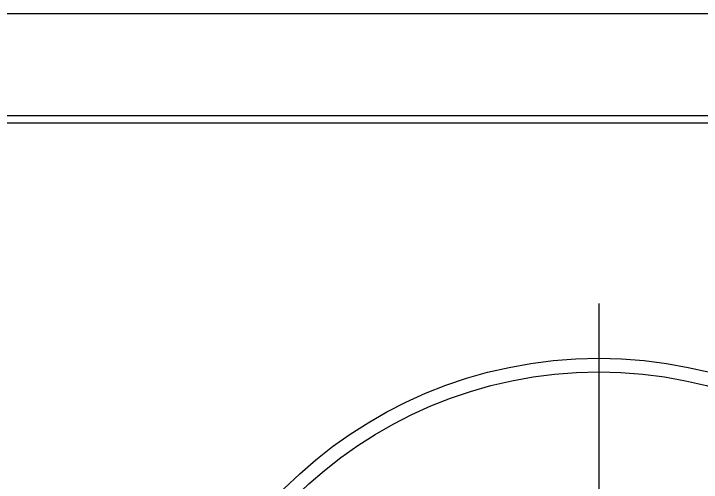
# Model space of a CAD drawing. Extents: x 39521 to 39941, y -9225 to -8631.
# Drawn here: x 39680.25 to 39690.3, y -9076.63 to -9069.79 of the extents above; entities that cross this region are included whole.
import ezdxf

# ---------------------------------------------------------------- set-up
doc = ezdxf.new("R2010")
doc.units = 0
doc.header["$LTSCALE"] = 7
doc.header["$MEASUREMENT"] = 0
doc.linetypes.add('CENTER', pattern=[2, 1.25, -0.25, 0.25, -0.25])
doc.layers.add('CL', color=1, linetype='CENTER')
doc.layers.add('DWG', color=7, linetype='CONTINUOUS')

msp = doc.modelspace()

# ---------------------------------------------------------------- linework, layer by layer
at = {"layer": 'CL'}
msp.add_line((39688.801, -9074.023), (39688.801, -9088.623), dxfattribs=at)
msp.add_line((39688.801, -9074.023), (39688.801, -9088.623), dxfattribs=at)
at = {"layer": 'DWG'}
for p, q in [((39700.377, -9069.788), (39601.225, -9069.788)), ((39600.801, -9071.274), (39700.801, -9071.274)), ((39600.801, -9071.382), (39700.801, -9071.382))]:
    msp.add_line(p, q, dxfattribs=at)
for radius in [6.5, 6.3]:
    msp.add_circle((39688.801, -9081.323), radius, dxfattribs=at)

doc.saveas('drawing.dxf')
